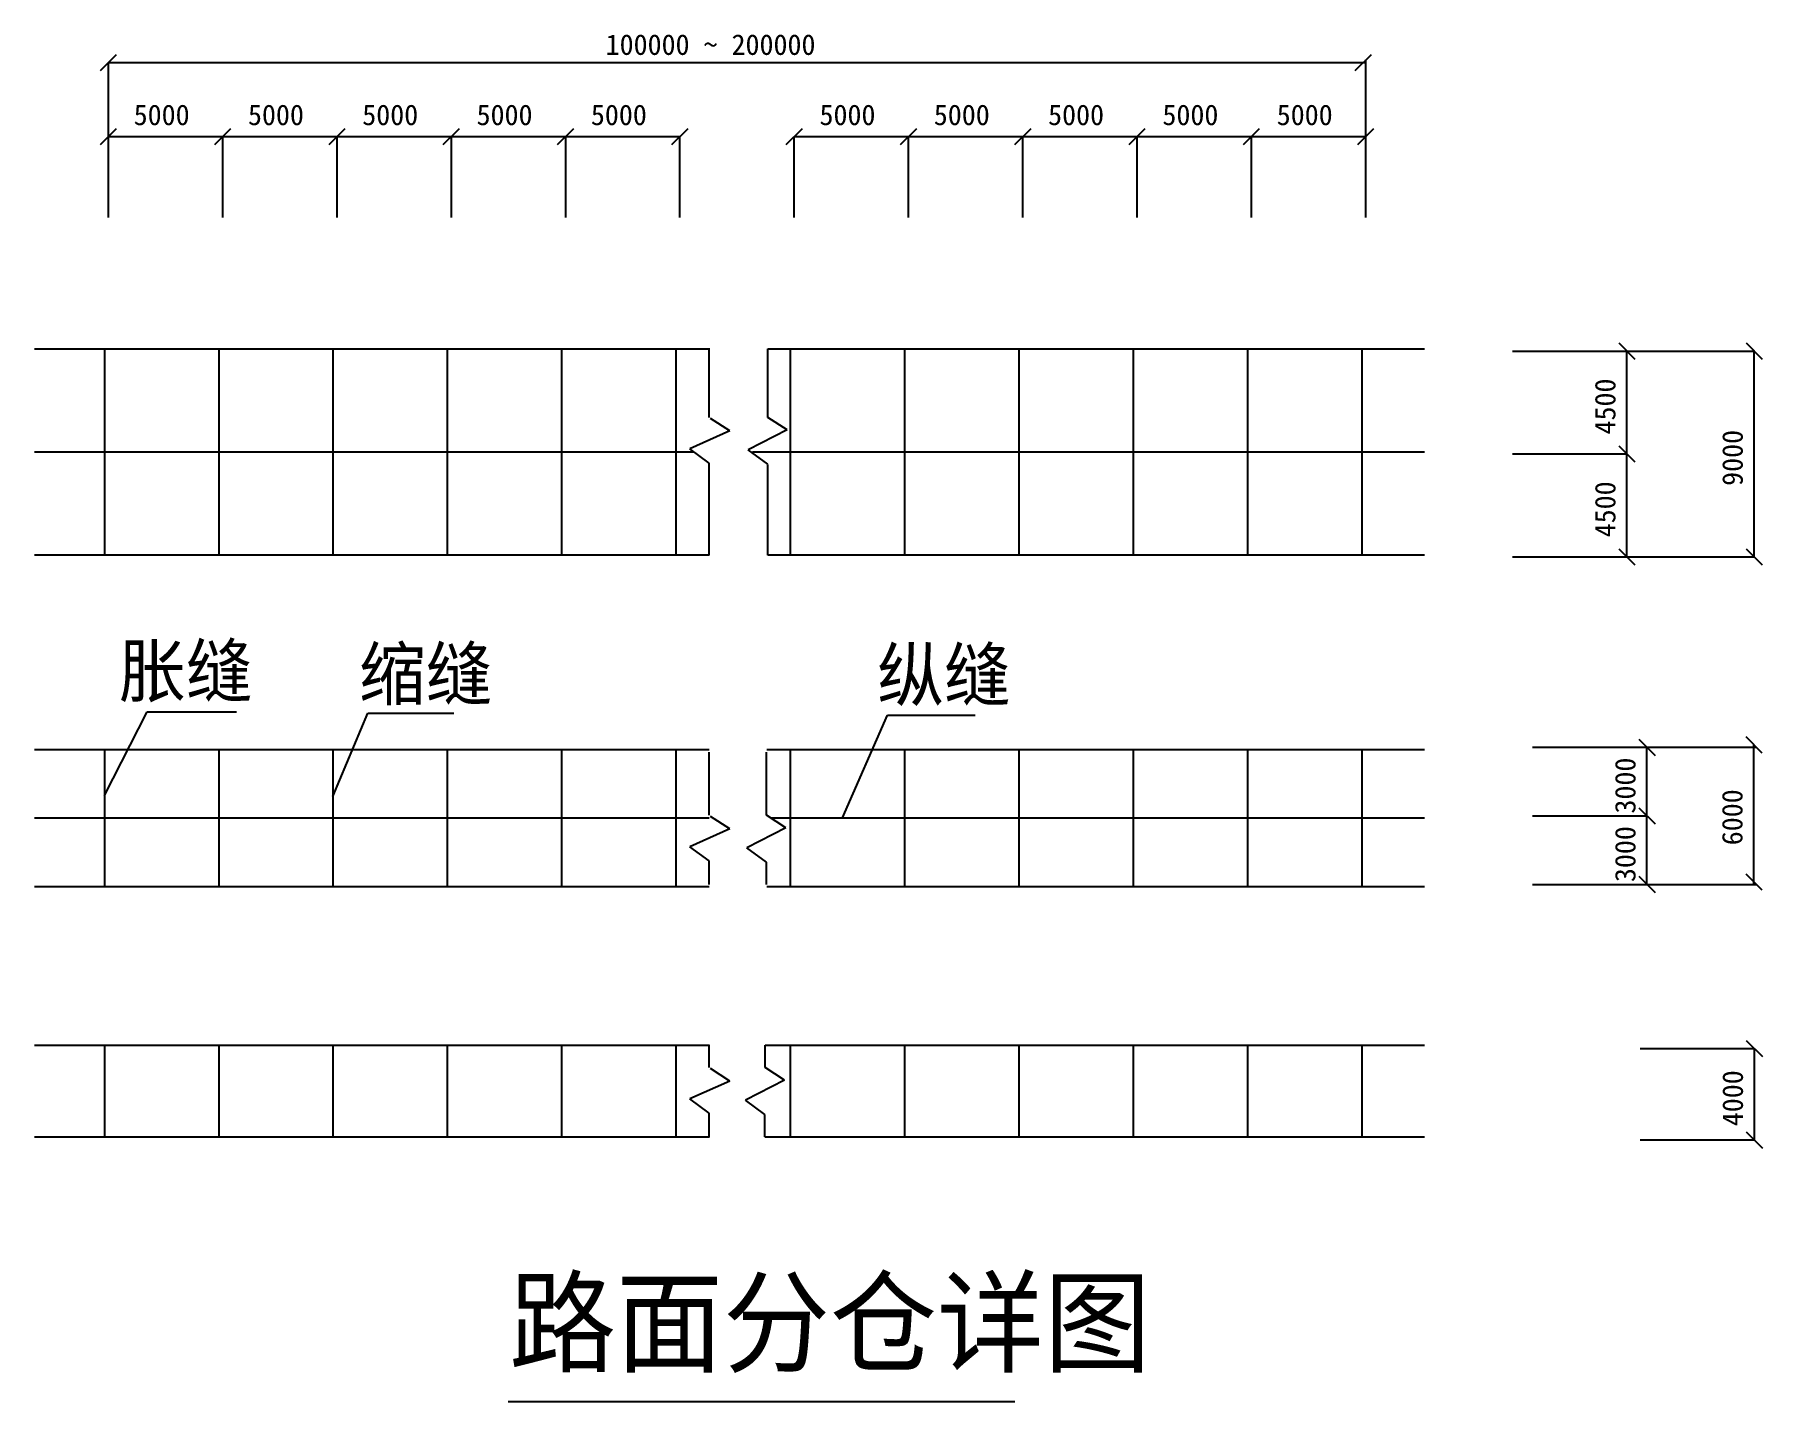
# Model space of a CAD drawing. Header units: metres. Extents: x 779 to 1157, y -1213 to -914.
import ezdxf

# ---------------------------------------------------------------- set-up
doc = ezdxf.new("R2010")
doc.units = ezdxf.units.M

msp = doc.modelspace()

# ---------------------------------------------------------------- linework, layer by layer
for p, q in [((794.9, -919.81), (1070.04, -919.81)), ((794.9, -953.73), (794.9, -919.81)), ((1070.04, -953.73), (1070.04, -919.25)), ((794.9, -936.03), (919.96, -936.03)), ((819.91, -953.73), (819.91, -936.03)), ((844.92, -953.73), (844.92, -936.03)), ((869.94, -953.73), (869.94, -936.03)), ((894.95, -953.73), (894.95, -936.03)), ((919.96, -953.73), (919.96, -936.03)), ((944.98, -936.03), (1070.04, -936.03)), ((944.98, -953.73), (944.98, -936.03)), ((969.99, -953.73), (969.99, -936.03)), ((995, -953.73), (995, -936.03)), ((1020.01, -953.73), (1020.01, -936.03)), ((1045.03, -953.73), (1045.03, -936.03)), ((819.01, -982.52), (819.01, -1027.54)), ((844.02, -982.52), (844.02, -1027.54)), ((869.03, -982.52), (869.03, -1027.54)), ((894.05, -982.52), (894.05, -1027.54)), ((919.06, -982.52), (919.06, -1027.54)), ((926.37, -997.48), (926.37, -982.37)), ((939.17, -997.48), (939.17, -982.52)), ((944.07, -982.52), (944.07, -1027.54)), ((969.08, -982.52), (969.08, -1027.54)), ((994.1, -982.52), (994.1, -1027.54)), ((1019.11, -982.52), (1019.11, -1027.54)), ((1044.12, -982.52), (1044.12, -1027.54)), ((1102.15, -982.97), (1155.02, -982.97)), ((1127.16, -1028), (1127.16, -982.97)), ((1155.02, -1028), (1155.02, -982.97)), ((930.88, -1000.46), (926.63, -997.72)), ((943.42, -1000.22), (939.17, -997.48)), ((930.88, -1000.46), (922.08, -1004.36)), ((943.42, -1000.22), (934.86, -1004.6)), ((778.72, -1005.03), (923, -1005.03)), ((926.37, -1007.48), (922.08, -1004.36)), ((939.15, -1007.73), (934.86, -1004.6)), ((935.8, -1005.03), (1082.9, -1005.03)), ((1102.15, -1005.48), (1127.16, -1005.48)), ((926.37, -1027.68), (926.37, -1007.48)), ((939.15, -1027.68), (939.15, -1007.77)), ((1102.15, -1028), (1155.02, -1028)), ((793.99, -1080.25), (803.35, -1061.95)), ((803.35, -1061.95), (822.93, -1061.95)), ((844.02, -1080.48), (851.62, -1062.24)), ((851.62, -1062.24), (870.44, -1062.24)), ((955.55, -1085.15), (965.34, -1062.67)), ((965.34, -1062.67), (984.53, -1062.67)), ((1106.54, -1069.69), (1155.51, -1069.69)), ((1131.55, -1099.7), (1131.55, -1069.69)), ((1154.96, -1099.7), (1154.96, -1069.13)), ((819.01, -1070.14), (819.01, -1100.16)), ((844.02, -1070.14), (844.02, -1100.16)), ((869.03, -1070.14), (869.03, -1100.16)), ((894.05, -1070.14), (894.05, -1100.16)), ((919.06, -1070.14), (919.06, -1100.16)), ((926.37, -1084.56), (926.37, -1070.76)), ((938.89, -1084.56), (938.89, -1070.76)), ((944.07, -1070.14), (944.07, -1100.16)), ((969.08, -1070.14), (969.08, -1100.16)), ((994.1, -1070.14), (994.1, -1100.16)), ((1019.11, -1070.14), (1019.11, -1100.16)), ((1044.12, -1070.14), (1044.12, -1100.16)), ((778.72, -1085.15), (926.34, -1085.15)), ((930.88, -1087.55), (926.63, -1084.81)), ((943.14, -1087.3), (938.89, -1084.56)), ((939.79, -1085.15), (1082.9, -1085.15)), ((1106.54, -1084.69), (1131.55, -1084.69)), ((930.88, -1087.55), (922.08, -1091.44)), ((943.14, -1087.3), (934.58, -1091.69)), ((926.37, -1094.57), (922.08, -1091.44)), ((938.87, -1094.81), (934.58, -1091.69)), ((926.37, -1099.72), (926.37, -1094.57)), ((938.87, -1099.72), (938.87, -1094.85)), ((1106.54, -1099.7), (1155.51, -1099.7)), ((819.01, -1134.91), (819.01, -1154.92)), ((844.02, -1134.91), (844.02, -1154.92)), ((869.03, -1134.91), (869.03, -1154.92)), ((894.05, -1134.91), (894.05, -1154.92)), ((919.06, -1134.91), (919.06, -1154.92)), ((926.37, -1139.77), (926.37, -1134.91)), ((938.57, -1139.77), (938.57, -1134.91)), ((944.07, -1134.91), (944.07, -1154.92)), ((969.08, -1134.91), (969.08, -1154.92)), ((994.1, -1134.91), (994.1, -1154.92)), ((1019.11, -1134.91), (1019.11, -1154.92)), ((1044.12, -1134.91), (1044.12, -1154.92)), ((1130.05, -1135.62), (1155.06, -1135.62)), ((1155.06, -1155.63), (1155.06, -1135.62)), ((930.88, -1142.75), (926.63, -1140.01)), ((942.83, -1142.51), (938.57, -1139.77)), ((930.88, -1142.75), (922.08, -1146.65)), ((942.83, -1142.51), (934.27, -1146.89)), ((926.37, -1149.77), (922.08, -1146.65)), ((938.55, -1150.02), (934.27, -1146.89)), ((926.37, -1154.92), (926.37, -1149.77)), ((938.56, -1154.92), (938.56, -1150.06)), ((1130.05, -1155.63), (1155.06, -1155.63))]:
    msp.add_line(p, q)
for points in [[(793.13, -921.58), (796.67, -918.05)], [(1067.71, -921.58), (1071.25, -918.05)], [(793.13, -937.8), (796.67, -934.26)], [(818.14, -937.8), (821.68, -934.26)], [(843.16, -937.8), (846.69, -934.26)], [(868.17, -937.8), (871.71, -934.26)], [(893.18, -937.8), (896.72, -934.26)], [(918.19, -937.8), (921.73, -934.26)], [(943.21, -937.8), (946.74, -934.26)], [(968.22, -937.8), (971.76, -934.26)], [(993.23, -937.8), (996.77, -934.26)], [(1018.25, -937.8), (1021.78, -934.26)], [(1043.26, -937.8), (1046.8, -934.26)], [(1068.27, -937.8), (1071.81, -934.26)], [(778.72, -982.52), (926.37, -982.52)], [(793.99, -982.52), (793.99, -1027.54)], [(939.17, -982.52), (1082.9, -982.52)], [(1069.14, -982.52), (1069.14, -1027.54)], [(1125.39, -981.2), (1128.93, -984.74)], [(1153.25, -981.2), (1156.79, -984.74)], [(1125.39, -1003.72), (1128.93, -1007.25)], [(778.72, -1027.54), (926.34, -1027.54)], [(939.15, -1027.54), (1082.9, -1027.54)], [(1125.39, -1026.23), (1128.93, -1029.77)], [(1153.25, -1026.23), (1156.79, -1029.77)], [(1129.78, -1067.92), (1133.32, -1071.45)], [(1153.19, -1067.36), (1156.73, -1070.9)], [(778.72, -1070.14), (926.34, -1070.14)], [(793.99, -1070.14), (793.99, -1100.16)], [(938.94, -1070.14), (1082.9, -1070.14)], [(1069.14, -1070.14), (1069.14, -1100.16)], [(1129.78, -1082.92), (1133.32, -1086.46)], [(778.72, -1100.16), (926.34, -1100.16)], [(938.94, -1100.16), (1082.9, -1100.16)], [(1129.78, -1097.93), (1133.32, -1101.47)], [(1153.19, -1097.38), (1156.73, -1100.91)], [(1153.29, -1133.85), (1156.83, -1137.39)], [(778.72, -1134.91), (926.41, -1134.91)], [(793.99, -1134.91), (793.99, -1154.92)], [(938.57, -1134.91), (1082.9, -1134.91)], [(1069.14, -1134.91), (1069.14, -1154.92)], [(778.72, -1154.92), (926.41, -1154.92)], [(938.56, -1154.92), (1082.9, -1154.92)], [(1153.29, -1153.86), (1156.83, -1157.4)], [(882.37, -1212.85), (993.26, -1212.85)]]:
    msp.add_lwpolyline(points)

# ---------------------------------------------------------------- texts
for s, height, p in [('100000 ~ 200000', 4.5, (903.69, -918.16)), ('5000', 4.5, (800.41, -933.53)), ('5000', 4.5, (825.42, -933.53)), ('5000', 4.5, (850.43, -933.53)), ('5000', 4.5, (875.45, -933.53)), ('5000', 4.5, (900.46, -933.53)), ('5000', 4.5, (950.49, -933.53)), ('5000', 4.5, (975.5, -933.53)), ('5000', 4.5, (1000.51, -933.53)), ('5000', 4.5, (1025.53, -933.53)), ('5000', 4.5, (1050.54, -933.53)), ('胀缝', 11.26, (797.2, -1058.6)), ('缩缝', 11.26, (849.68, -1059.25)), ('纵缝', 11.26, (963.09, -1059.44)), ('路面分仓详图', 18.01, (882.55, -1204.58))]:
    msp.add_text(s, height=height).set_placement(p)
for s, p in [('4500', (1124.66, -1001.23)), ('9000', (1152.52, -1012.48)), ('4500', (1124.66, -1023.74)), ('3000', (1129.05, -1084.19)), ('6000', (1152.46, -1091.13)), ('3000', (1129.05, -1099.19)), ('4000', (1152.56, -1152.62))]:
    msp.add_text(s, height=4.5, rotation=90).set_placement(p)

doc.saveas('drawing.dxf')
